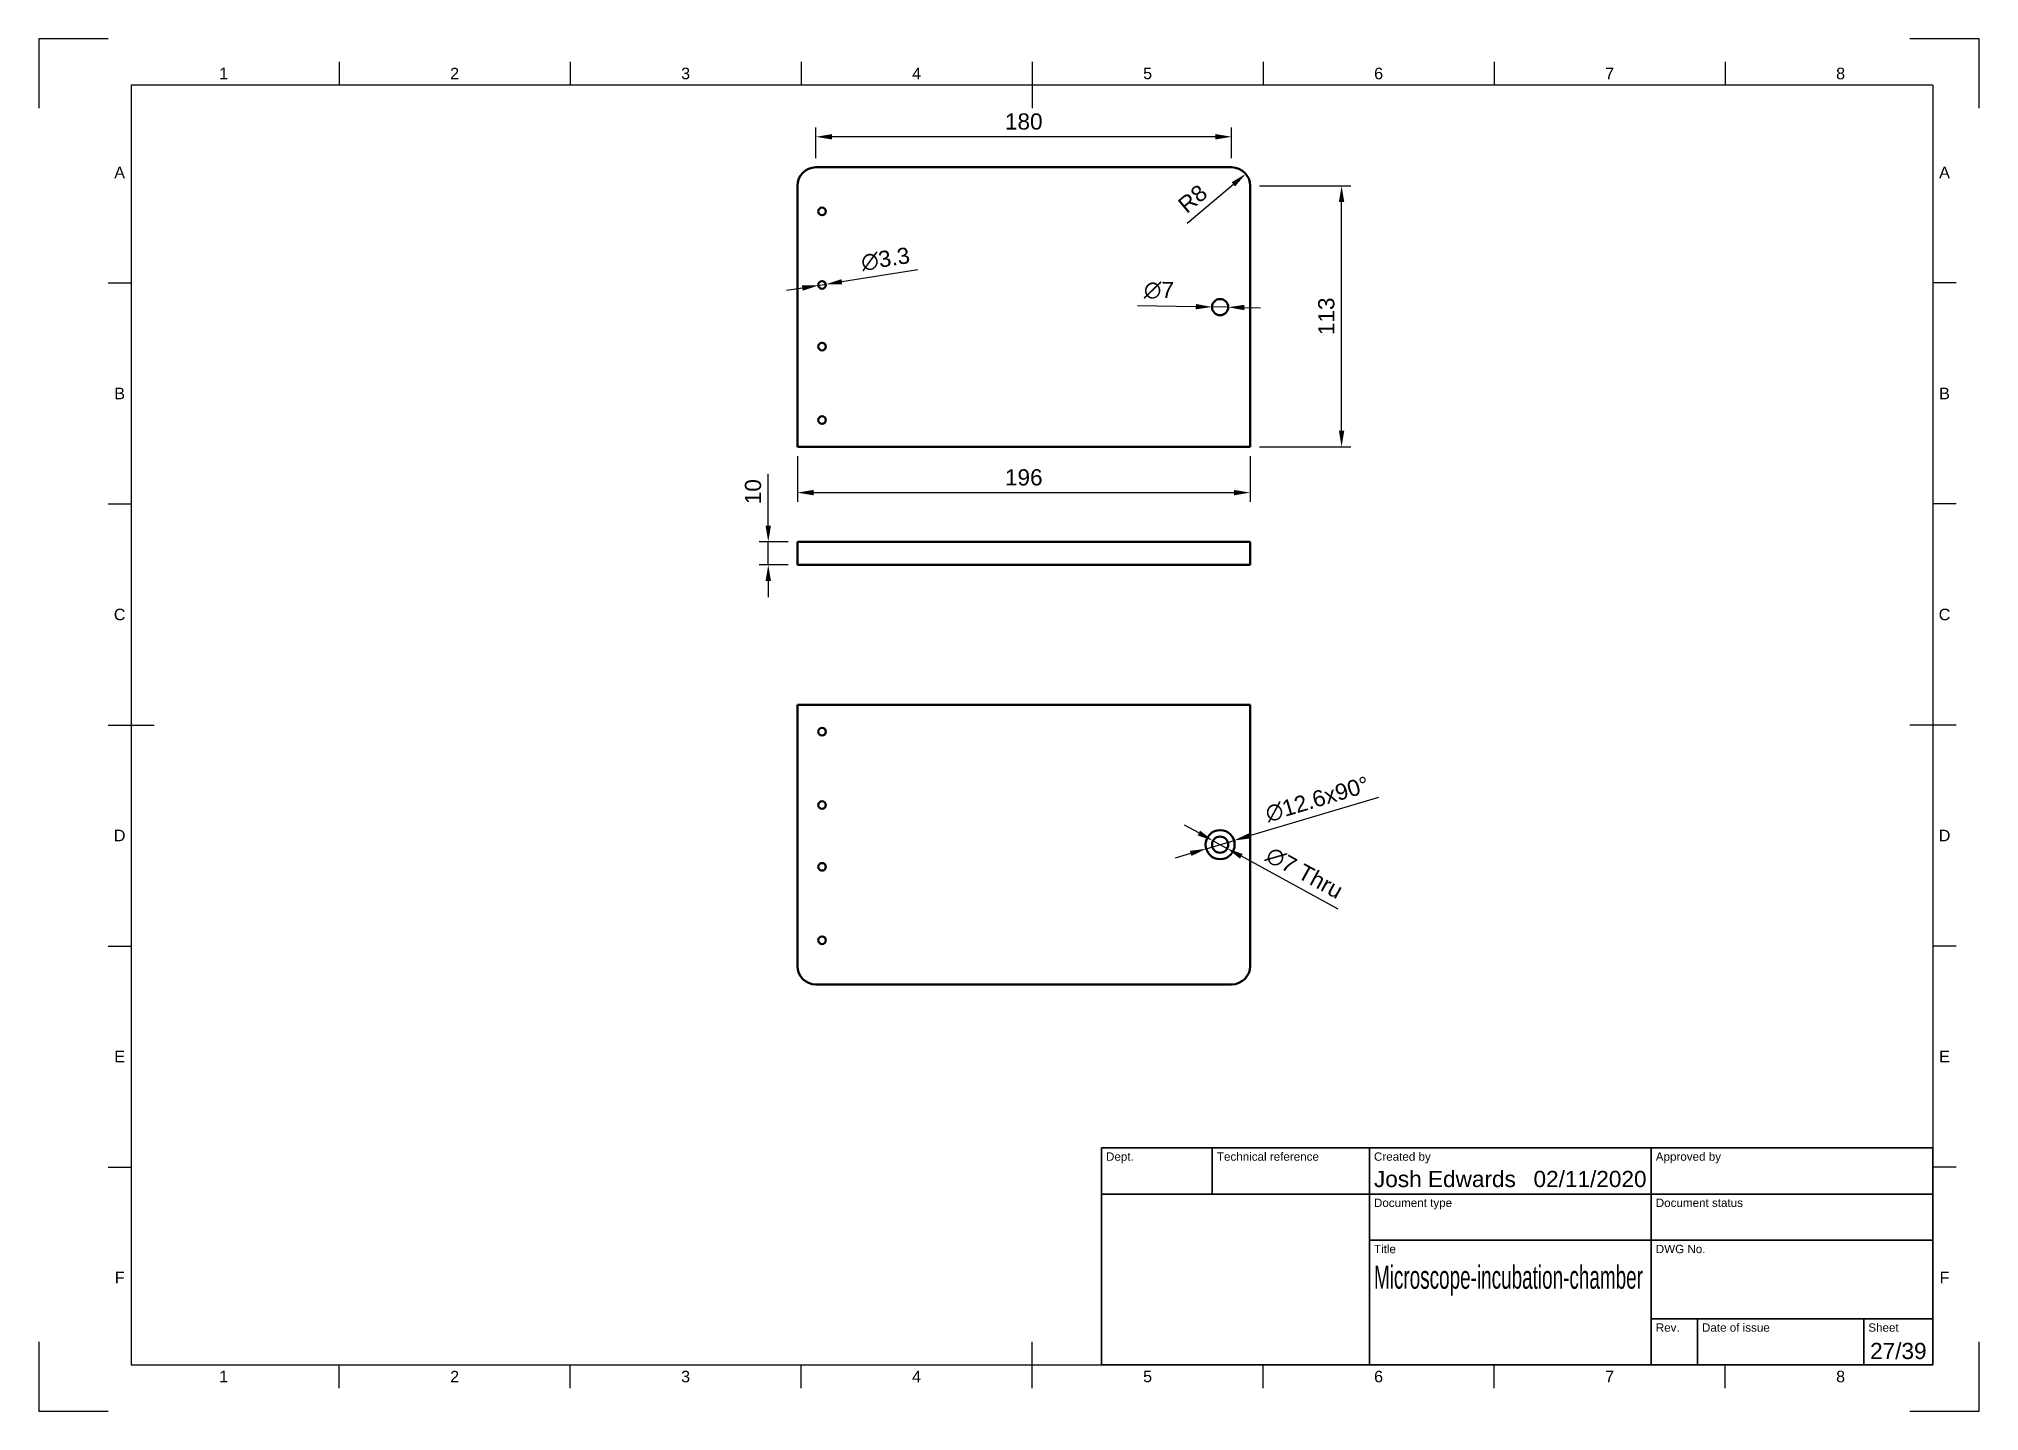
# Model space of a CAD drawing. Header units: millimetres. Extents: x 0 to 420, y 0 to 297.
import ezdxf
from ezdxf.enums import TextEntityAlignment as Align

# ---------------------------------------------------------------- set-up
doc = ezdxf.new("R2010")
doc.units = ezdxf.units.MM
doc.header["$LTSCALE"] = 0.75
for name, color, linetype, lineweight in [('Border', 7, 'Continuous', 25), ('Dimensions', 7, 'Continuous', 25), ('TitleBlock', 7, 'Continuous', 35), ('Visible', 7, 'Continuous', 50)]:
    doc.layers.add(name, color=color, linetype=linetype, lineweight=lineweight)
doc.styles.add('FusionTitle', font='')
doc.styles.get("Standard").update_dxf_attribs({"font": 'arial.ttf'})
doc.styles.get('FusionTitle').set_extended_font_data('Arial Unicode MS')
doc.dimstyles.new('ISO-25', dxfattribs={"dimtxt": 3.5, "dimasz": 3.5, "dimexe": 2, "dimexo": 2, "dimgap": 1.5, "dimtad": 1, "dimzin": 12, "dimdsep": 46, "dimtxsty": 'Standard', "dimcen": 0, "dimclrd": 256, "dimclre": 256, "dimclrt": 256, "dimazin": 3, "dimtp": 0.1, "dimtm": 0.1, "dimtfac": 0.714, "dimtmove": 0, "dimatfit": 3, "dimfxl": 1, "dimtzin": 12, "dimarcsym": 0})

# ---------------------------------------------------------------- blocks, each defined once
blk = doc.blocks.new('ISO_A3_SHEET')
at = {"layer": 'Border'}
for p, q in [((15, 297), (0, 297)), ((0, 297), (0, 282)), ((420, 297), (405, 297)), ((420, 282), (420, 297)), ((65, 292), (65, 287)), ((115, 292), (115, 287)), ((165, 292), (165, 287)), ((215, 292), (215, 282)), ((265, 292), (265, 287)), ((315, 292), (315, 287)), ((365, 292), (365, 287)), ((410, 287), (20, 287)), ((20, 287), (20, 10)), ((410, 287), (410, 10)), ((15, 244.16666), (20, 244.16666)), ((415, 244.16666), (410, 244.16666)), ((15, 196.33333), (20, 196.33333)), ((415, 196.33333), (410, 196.33333)), ((15, 148.5), (25, 148.5)), ((415, 148.5), (405, 148.5)), ((15, 100.66667), (20, 100.66667)), ((415, 100.66667), (410, 100.66667)), ((15, 52.83334), (20, 52.83334)), ((415, 52.83334), (410, 52.83334)), ((0, 15), (0, 0)), ((215, 5), (215, 15)), ((420, 0), (420, 15)), ((20, 10), (410, 10)), ((65, 5), (65, 10)), ((115, 5), (115, 10)), ((165, 5), (165, 10)), ((265, 5), (265, 10)), ((315, 5), (315, 10)), ((365, 5), (365, 10)), ((0, 0), (15, 0)), ((405, 0), (420, 0))]:
    blk.add_line(p, q, dxfattribs=at)
at = {"layer": 'Border', "style": 'FusionTitle'}
for s, p in [('1', (40, 289.5)), ('2', (90, 289.5)), ('3', (140, 289.5)), ('4', (190, 289.5)), ('5', (240, 289.5)), ('6', (290, 289.5)), ('7', (340, 289.5)), ('8', (390, 289.5)), ('A', (17.5, 268.08333)), ('A', (412.5, 268.08333)), ('B', (17.5, 220.25)), ('B', (412.5, 220.25)), ('C', (17.5, 172.41667)), ('C', (412.5, 172.41667)), ('D', (17.5, 124.58334)), ('D', (412.5, 124.58334)), ('E', (17.5, 76.75001)), ('E', (412.5, 76.75001)), ('F', (17.5, 28.91668)), ('F', (412.5, 28.91668)), ('1', (40, 7.5)), ('2', (90, 7.5)), ('3', (140, 7.5)), ('4', (190, 7.5)), ('5', (240, 7.5)), ('6', (290, 7.5)), ('7', (340, 7.5)), ('8', (390, 7.5))]:
    blk.add_text(s, height=2.5, dxfattribs=at).set_placement(p, align=Align.MIDDLE)
blk = doc.blocks.new('ISO_TITLEBLOCK')
at = {"layer": 'TitleBlock'}
for p, q in [((0, 47), (-180, 47)), ((-180, 47), (-180, 0)), ((-156, 37), (-156, 47)), ((-122, 0), (-122, 47)), ((-61, 0), (-61, 47)), ((0, 0), (0, 47)), ((-180, 37), (0, 37)), ((-122, 27), (0, 27)), ((-61, 10), (0, 10)), ((-51, 0), (-51, 10)), ((-15, 0), (-15, 10)), ((-180, 0), (0, 0))]:
    blk.add_line(p, q, dxfattribs=at)
at = {"layer": 'TitleBlock', "style": 'FusionTitle'}
for s, p in [('Dept.', (-179, 46)), ('Technical reference', (-155, 46)), ('Created by', (-121, 46)), ('Approved by', (-60, 46)), ('Document type', (-121, 36)), ('Document status', (-60, 36)), ('Title', (-121, 26)), ('DWG No.', (-60, 26)), ('Rev.', (-60, 9)), ('Date of issue', (-50, 9)), ('Sheet', (-14, 9))]:
    blk.add_text(s, height=1.8, dxfattribs=at).set_placement(p, align=Align.TOP_LEFT)
for tag, p, height in [('DEPT', (-179, 38.5), 3.5), ('TECHNICAL_REFERENCE', (-155, 38.5), 3.5), ('CREATED_BY', (-121, 38.5), 3.5), ('APPROVED_BY', (-60, 38.5), 3.5), ('DOCUMENT_TYPE', (-121, 28.5), 3.5), ('DOCUMENT_STATUS', (-60, 28.5), 3.5), ('TITLE_1', (-121, 16.5), 5), ('TITLE_2', (-121, 9), 5), ('TITLE_3', (-121, 1.5), 5), ('DATE_OF_ISSUE', (-50, 1.5), 3.5)]:
    blk.add_attdef(tag, p, '', height=height, dxfattribs=at)
for tag, p in [('CREATED_DATE', (-62, 38.5)), ('APPROVED_DATE', (-1, 38.5))]:
    blk.add_attdef(tag, text='', height=3.5, dxfattribs=at).set_placement(p, align=Align.RIGHT)
for tag, height, p in [('DRAWING_NUMBER', 5, (-30.5, 16.6)), ('REV', 3.5, (-56, 3.1)), ('SHEET', 3.5, (-7.5, 3.1))]:
    blk.add_attdef(tag, text='', height=height, dxfattribs=at).set_placement(p, align=Align.MIDDLE)
blk = doc.blocks.new('*D15')
at = {"layer": 'Defpoints', "color": 0, "transparency": 16777216}
for p in [(168.191423, 275.795557), (168.191423, 269.18974), (258.191423, 269.18974)]:
    blk.add_point(p, dxfattribs=at)
at = {"layer": 'Dimensions', "lineweight": -2, "transparency": 16777216}
for p, q in [((168.191423, 271.18974), (168.191423, 277.795557)), ((258.191423, 271.18974), (258.191423, 277.795557)), ((254.691423, 275.795557), (171.691423, 275.795557))]:
    blk.add_line(p, q, dxfattribs=at)
at = {"layer": 'Dimensions', "transparency": 16777216}
for points in [[(171.691423, 276.37889), (171.691423, 275.212224), (168.191423, 275.795557)], [(254.691423, 276.37889), (254.691423, 275.212224), (258.191423, 275.795557)]]:
    blk.add_solid(points, dxfattribs=at)
at = {"layer": 'Dimensions', "transparency": 16777216, "insert": (213.191423, 279.082562), "char_height": 3.5, "attachment_point": 5}
blk.add_mtext('180', dxfattribs=at)
blk = doc.blocks.new('*D16')
at = {"layer": 'Defpoints', "color": 0, "transparency": 16777216}
for p in [(258.191423, 265.18974), (255.132763, 262.612027)]:
    blk.add_point(p, dxfattribs=at)
at = {"layer": 'Dimensions', "lineweight": -2, "transparency": 16777216}
blk.add_line((248.564548, 257.076606), (258.573755, 265.511954), dxfattribs=at)
at = {"layer": 'Dimensions', "transparency": 16777216}
blk.add_solid([(258.197839, 265.958008), (258.949672, 265.065899), (261.250083, 267.767452)], dxfattribs=at)
at = {"layer": 'Dimensions', "transparency": 16777216, "insert": (249.753902, 262.377567), "char_height": 3.5, "attachment_point": 5, "rotation": 40.12280219}
blk.add_mtext('R8', dxfattribs=at)
blk = doc.blocks.new('*D17')
at = {"layer": 'Defpoints', "color": 0, "transparency": 16777216}
for p in [(253.941702, 238.971006), (257.441144, 238.908474)]:
    blk.add_point(p, dxfattribs=at)
at = {"layer": 'Dimensions', "lineweight": -2, "transparency": 16777216}
for p, q in [((237.841953, 239.258692), (250.442261, 239.033537)), ((257.441144, 238.908474), (253.941702, 238.971006)), ((260.940585, 238.845943), (264.440026, 238.783411))]:
    blk.add_line(p, q, dxfattribs=at)
at = {"layer": 'Dimensions', "transparency": 16777216}
for points in [[(250.452683, 239.616777), (250.431839, 238.450297), (253.941702, 238.971006)], [(260.951007, 239.429183), (260.930163, 238.262702), (257.441144, 238.908474)]]:
    blk.add_solid(points, dxfattribs=at)
at = {"layer": 'Dimensions', "transparency": 16777216, "insert": (242.452861, 242.561731), "char_height": 3.5, "attachment_point": 5, "rotation": 358.97629874}
blk.add_mtext('∅7', dxfattribs=at)
blk = doc.blocks.new('*D18')
at = {"layer": 'Defpoints', "color": 0, "transparency": 16777216}
for p in [(262.191423, 265.18974), (281.990413, 265.18974), (262.191423, 208.68974)]:
    blk.add_point(p, dxfattribs=at)
at = {"layer": 'Dimensions', "lineweight": -2, "transparency": 16777216}
for p, q in [((264.191423, 265.18974), (283.990413, 265.18974)), ((281.990413, 212.18974), (281.990413, 261.68974)), ((264.191423, 208.68974), (283.990413, 208.68974))]:
    blk.add_line(p, q, dxfattribs=at)
at = {"layer": 'Dimensions', "transparency": 16777216}
for points in [[(281.40708, 261.68974), (282.573746, 261.68974), (281.990413, 265.18974)], [(281.40708, 212.18974), (282.573746, 212.18974), (281.990413, 208.68974)]]:
    blk.add_solid(points, dxfattribs=at)
at = {"layer": 'Dimensions', "transparency": 16777216, "insert": (278.702214, 236.93974), "char_height": 3.5, "attachment_point": 5, "rotation": 90}
blk.add_mtext('113', dxfattribs=at)
blk = doc.blocks.new('*D19')
at = {"layer": 'Defpoints', "color": 0, "transparency": 16777216}
for p in [(164.191423, 208.68974), (262.191423, 208.68974), (262.191423, 198.790245)]:
    blk.add_point(p, dxfattribs=at)
at = {"layer": 'Dimensions', "lineweight": -2, "transparency": 16777216}
for p, q in [((164.191423, 206.68974), (164.191423, 196.790245)), ((262.191423, 206.68974), (262.191423, 196.790245)), ((167.691423, 198.790245), (258.691423, 198.790245))]:
    blk.add_line(p, q, dxfattribs=at)
at = {"layer": 'Dimensions', "transparency": 16777216}
for points in [[(167.691423, 199.373578), (167.691423, 198.206912), (164.191423, 198.790245)], [(258.691423, 199.373578), (258.691423, 198.206912), (262.191423, 198.790245)]]:
    blk.add_solid(points, dxfattribs=at)
at = {"layer": 'Dimensions', "transparency": 16777216, "insert": (213.191423, 202.07725), "char_height": 3.5, "attachment_point": 5}
blk.add_mtext('196', dxfattribs=at)
blk = doc.blocks.new('*D20')
at = {"layer": 'Defpoints', "color": 0, "transparency": 16777216}
for p in [(168.726309, 243.612404), (170.356537, 243.867075)]:
    blk.add_point(p, dxfattribs=at)
at = {"layer": 'Dimensions', "lineweight": -2, "transparency": 16777216}
for p, q in [((168.726309, 243.612404), (170.356537, 243.867075)), ((190.294797, 246.981795), (173.814596, 244.407287)), ((165.26825, 243.072192), (161.810191, 242.531981))]:
    blk.add_line(p, q, dxfattribs=at)
at = {"layer": 'Dimensions', "transparency": 16777216}
for points in [[(165.178215, 243.648536), (165.358286, 242.495849), (168.726309, 243.612404)], [(173.72456, 244.98363), (173.904631, 243.830944), (170.356537, 243.867075)]]:
    blk.add_solid(points, dxfattribs=at)
at = {"layer": 'Dimensions', "transparency": 16777216, "insert": (183.261281, 249.308976), "char_height": 3.5, "attachment_point": 5, "rotation": 8.87886712}
blk.add_mtext('∅3.3', dxfattribs=at)
blk = doc.blocks.new('*D21')
at = {"layer": 'Defpoints', "color": 0, "transparency": 16777216}
for p in [(157.892317, 188.151594), (164.191423, 188.151594), (164.191423, 183.151594)]:
    blk.add_point(p, dxfattribs=at)
at = {"layer": 'Dimensions', "lineweight": -2, "transparency": 16777216}
for p, q in [((157.892317, 191.651594), (157.892317, 202.823832)), ((162.191423, 188.151594), (155.892317, 188.151594)), ((157.892317, 183.151594), (157.892317, 188.151594)), ((162.191423, 183.151594), (155.892317, 183.151594)), ((157.892317, 179.651594), (157.892317, 176.151594))]:
    blk.add_line(p, q, dxfattribs=at)
at = {"layer": 'Dimensions', "transparency": 16777216}
for points in [[(157.308984, 191.651594), (158.47565, 191.651594), (157.892317, 188.151594)], [(157.308984, 179.651594), (158.47565, 179.651594), (157.892317, 183.151594)]]:
    blk.add_solid(points, dxfattribs=at)
at = {"layer": 'Dimensions', "transparency": 16777216, "insert": (154.605312, 198.987713), "char_height": 3.5, "attachment_point": 5, "rotation": 90}
blk.add_mtext('10', dxfattribs=at)
blk = doc.blocks.new('*D22')
at = {"layer": 'Defpoints', "color": 0, "transparency": 16777216}
for p in [(258.710129, 123.506415), (252.672717, 121.706513)]:
    blk.add_point(p, dxfattribs=at)
at = {"layer": 'Dimensions', "lineweight": -2, "transparency": 16777216}
for p, q in [((289.985272, 132.830305), (262.064248, 124.50636)), ((252.672717, 121.706513), (258.710129, 123.506415)), ((249.318598, 120.706568), (245.96448, 119.706623))]:
    blk.add_line(p, q, dxfattribs=at)
at = {"layer": 'Dimensions', "transparency": 16777216}
for points in [[(261.89759, 125.06538), (262.230905, 123.947341), (258.710129, 123.506415)], [(249.151941, 121.265588), (249.485256, 120.147549), (252.672717, 121.706513)]]:
    blk.add_solid(points, dxfattribs=at)
at = {"layer": 'Dimensions', "transparency": 16777216, "insert": (276.73476, 132.412112), "char_height": 3.5, "attachment_point": 5, "rotation": 16.60062595}
blk.add_mtext('∅12.6x90%%D', dxfattribs=at)
blk = doc.blocks.new('*D23')
at = {"layer": 'Defpoints', "color": 0, "transparency": 16777216}
for p in [(254.156555, 123.447106), (257.226291, 121.765822)]:
    blk.add_point(p, dxfattribs=at)
at = {"layer": 'Dimensions', "lineweight": -2, "transparency": 16777216}
for p, q in [((251.086818, 125.12839), (248.017081, 126.809675)), ((254.156555, 123.447106), (257.226291, 121.765822)), ((281.245142, 108.610781), (260.296028, 120.084538))]:
    blk.add_line(p, q, dxfattribs=at)
at = {"layer": 'Dimensions', "transparency": 16777216}
for points in [[(251.367032, 125.640013), (250.806604, 124.616768), (254.156555, 123.447106)], [(260.576242, 120.596161), (260.015814, 119.572915), (257.226291, 121.765822)]]:
    blk.add_solid(points, dxfattribs=at)
at = {"layer": 'Dimensions', "transparency": 16777216, "insert": (273.931443, 116.475796), "char_height": 3.5, "attachment_point": 5, "rotation": 331.29063737}
blk.add_mtext('∅7 Thru', dxfattribs=at)

msp = doc.modelspace()

# ---------------------------------------------------------------- linework, layer by layer
at = {"layer": 'Visible', "extrusion": (0, 1, 0)}
for p, q in [((258.191423, 269.18974, 2.5), (168.191423, 269.18974, 2.5)), ((164.191423, 265.18974, 2.5), (164.191423, 208.68974, 2.5)), ((262.191423, 208.68974, 2.5), (262.191423, 265.18974, 2.5)), ((164.191423, 208.68974, 2.5), (262.191423, 208.68974, 2.5))]:
    msp.add_line(p, q, dxfattribs=at)
at = {"layer": 'Visible'}
for p, q in [((164.191423, 183.151594, 26.25), (164.191423, 188.151594, 26.25)), ((168.191423, 188.151594, 30.25), (258.191423, 188.151594, 30.25)), ((262.191423, 183.151594, 26.25), (262.191423, 188.151594, 26.25)), ((258.191423, 183.151594, 30.25), (168.191423, 183.151594, 30.25))]:
    msp.add_line(p, q, dxfattribs=at)
at = {"layer": 'Visible', "extrusion": (-1e-16, -1, 5.933e-13)}
for p, q in [((164.191423, 152.856464, 2.5), (164.191423, 96.356464, 2.5)), ((262.191423, 152.856464, 2.5), (164.191423, 152.856464, 2.5)), ((262.191423, 96.356464, 2.5), (262.191423, 152.856464, 2.5)), ((168.191423, 92.356464, 2.5), (258.191423, 92.356464, 2.5))]:
    msp.add_line(p, q, dxfattribs=at)
at = {"layer": 'Visible', "extrusion": (1e-16, 0, -1)}
for centre, radius in [((-169.541423, 259.63974, -2.5), 0.825), ((-169.541423, 243.73974, -2.5), 0.825), ((-255.691423, 238.93974, -2.5), 1.75), ((-169.541423, 230.38974, -2.5), 0.825), ((-169.541423, 214.48974, -2.5), 0.825)]:
    msp.add_circle(centre, radius, dxfattribs=at)
at = {"layer": 'Visible', "extrusion": (0, -5.933e-13, -1)}
for centre, radius in [((-169.541423, 147.056464, -2.5), 0.825), ((-169.541423, 131.156464, -2.5), 0.825), ((-255.691423, 122.606464, -2.5), 3.15), ((-169.541423, 117.806464, -2.5), 0.825), ((-169.541423, 101.906464, -2.5), 0.825)]:
    msp.add_circle(centre, radius, dxfattribs=at)
at = {"layer": 'Visible'}
msp.add_circle((255.691423, 122.606464, 1.1), 1.75, dxfattribs=at)
for centre, start, end in [((168.191423, 265.18974, 2.5), 90, 180), ((258.191423, 265.18974, 2.5), 0, 90), ((168.191423, 96.356464, 2.5), 180, 270), ((258.191423, 96.356464, 2.5), 270, 0)]:
    msp.add_arc(centre, 4, start, end, dxfattribs=at)
at = {"layer": 'Visible', "extrusion": (0, 1, 0)}
for centre, start, end in [((-168.191423, 26.25, 188.151594), 0, 90), ((-258.191423, 26.25, 188.151594), 90, 180)]:
    msp.add_arc(centre, 4, start, end, dxfattribs=at)
at = {"layer": 'Visible', "extrusion": (0, -1, 0)}
for centre, start, end in [((168.191423, 26.25, -183.151594), 90, 180), ((258.191423, 26.25, -183.151594), 0, 90)]:
    msp.add_arc(centre, 4, start, end, dxfattribs=at)

# ---------------------------------------------------------------- block references
at = {"layer": 'Border'}
msp.add_blockref('ISO_A3_SHEET', (0, 0), dxfattribs=at)
at = {"layer": 'TitleBlock'}
ref = msp.add_blockref('ISO_TITLEBLOCK', (410, 10), dxfattribs=at)
ref.add_attrib('CREATED_DATE', '02/11/2020', dxfattribs={"height": 3.5, "style": 'FusionTitle'}).set_placement((348, 48.5), align=Align.RIGHT)
ref.add_attrib('SHEET', '27/39', dxfattribs={"height": 3.5, "style": 'FusionTitle'}).set_placement((402.5, 13.1), align=Align.MIDDLE)
ref.add_attrib('TITLE_1', 'Microscope-incubation-chamber', (289, 26.5), dxfattribs={"height": 5, "style": 'FusionTitle', "width": 0.585891})
ref.add_attrib('CREATED_BY', 'Josh Edwards', (289, 48.5), dxfattribs={"height": 3.5, "style": 'FusionTitle'})

# ---------------------------------------------------------------- dimensions: what is measured, and where the dimension line sits
at = {"layer": 'Dimensions'}
for p1, p2, distance, picture, middle in [((258.191423, 269.18974), (168.191423, 269.18974), -6.605817, '*D15', (213.191423, 279.082562)), ((262.191423, 208.68974), (262.191423, 265.18974), -19.79899, '*D18', (278.702214, 236.93974)), ((164.191423, 208.68974), (262.191423, 208.68974), -9.899495, '*D19', (213.191423, 202.07725)), ((164.191423, 183.151594), (164.191423, 188.151594), 6.299106, '*D21', (154.605312, 198.987713))]:
    dim = msp.add_aligned_dim(p1=p1, p2=p2, distance=distance, dimstyle='ISO-25', override={"dimlfac": 2, "dimclrd": 256, "dimclre": 256}, dxfattribs=at)
    dim.commit()
    dim.dimension.update_dxf_attribs({"geometry": picture, "text_midpoint": middle})
dim = msp.add_radius_dim(center=(258.191423, 265.18974), mpoint=(255.132763, 262.612027), dimstyle='ISO-25', override={"dimlfac": 2, "dimse1": 1, "dimclrd": 256, "dimclre": 256}, dxfattribs=at)
dim.commit()
dim.dimension.update_dxf_attribs({"geometry": '*D16', "text_midpoint": (251.872141, 259.864109), "dimtype": 164})
for p1, p2, picture, middle in [((168.726309, 243.612404), (170.356537, 243.867075), '*D20', (183.261281, 249.308976)), ((257.441144, 238.908474), (253.941702, 238.971006), '*D17', (242.452861, 242.561731))]:
    dim = msp.add_diameter_dim_2p(p1=p1, p2=p2, dimstyle='ISO-25', override={"dimlfac": 2, "dimclrd": 256, "dimclre": 256}, dxfattribs=at)
    dim.commit()
    dim.dimension.update_dxf_attribs({"geometry": picture, "text_midpoint": middle})
dim = msp.add_diameter_dim_2p(p1=(252.672717, 121.706513), p2=(258.710129, 123.506415), text='<>x90%%D', dimstyle='ISO-25', override={"dimlfac": 2, "dimclrd": 256, "dimclre": 256}, dxfattribs=at)
dim.commit()
dim.dimension.update_dxf_attribs({"geometry": '*D22', "text_midpoint": (276.73476, 132.412112)})
dim = msp.add_diameter_dim_2p(p1=(254.156555, 123.447106), p2=(257.226291, 121.765822), text='<> Thru', dimstyle='ISO-25', override={"dimlfac": 2, "dimclrd": 256, "dimclre": 256}, dxfattribs=at)
dim.commit()
dim.dimension.update_dxf_attribs({"geometry": '*D23', "text_midpoint": (272.305453, 113.507018), "dimtype": 163})

doc.saveas('drawing.dxf')
